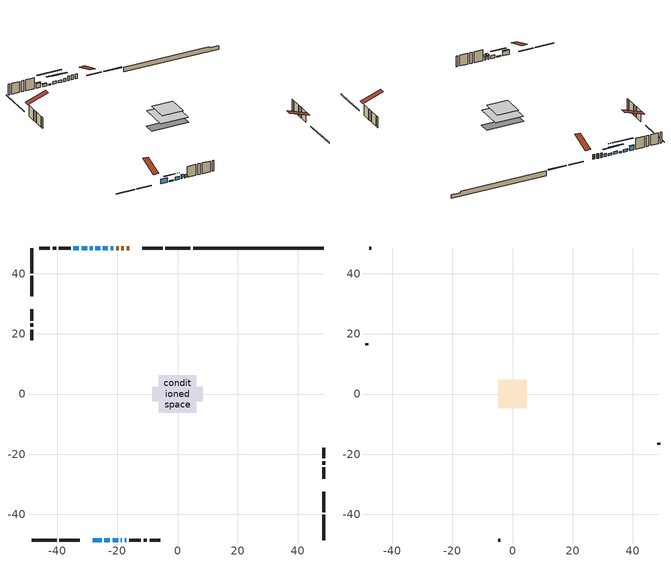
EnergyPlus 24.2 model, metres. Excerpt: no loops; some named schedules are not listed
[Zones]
conditioned space
 floor adiabatic (AdiabaticFloorConstruction): -6.3,-6.3 -6.3,6.3 6.3,6.3 6.3,-6.3 z2.74
 floor foundation (Slab1 construction): -8.44,-2.38 -8.44,2.38 8.44,2.38 8.44,-2.38 z-1.93
 wall outside (RimJoist1 construction): 4.3,48.51 -4.04,48.51 / -48.51,-48.51 -40.17,-48.51 / -48.51,48.51 -48.51,40.17 / 48.51,-48.51 48.51,-40.17 z0.3:0.6
 wall outside (RimJoist2 construction): -4.97,48.51 -11.68,48.51 / -39.24,-48.51 -32.53,-48.51 / -48.51,39.24 -48.51,32.53 / 48.51,-39.24 48.51,-32.53 z0.3:0.6
 wall outside (AdiabaticWallConstruction 1): -15.98,48.51 -16.93,48.51 / -17.86,48.51 -18.67,48.51 / -19.6,48.51 -20.41,48.51 z0.3:2.33
 wall outside (AdiabaticWallConstruction): -21.34,48.51 -22.26,48.51 / -25.69,48.51 -27.27,48.51 / -21.54,-48.51 -19.71,-48.51 / -17.55,-48.51 -16.99,-48.51 z0.3:1.52; -23.18,48.51 -24.76,48.51 z0.3:1.27; -28.23,-48.51 -25.23,-48.51 z0.3:2.18; -28.19,48.51 -29.11,48.51 / -24.3,-48.51 -22.47,-48.51 z0.3:0.76; -30.04,48.51 -31.87,48.51 z0.3:1.32; -18.79,-48.51 -18.48,-48.51 z0.3:1.88; -32.79,48.51 -34.62,48.51 z0.3:2.33
 wall outside (Wall1 construction): -35.55,48.51 -39.41,48.51 / -16.07,-48.51 -12.21,-48.51 / -48.51,28.23 -48.51,24.37 / 48.51,-28.23 48.51,-24.37 z0.3:5.18
 wall outside (Wall2 construction): -40.34,48.51 -41.48,48.51 / -11.28,-48.51 -10.14,-48.51 / -48.51,23.44 -48.51,22.3 / 48.51,-23.44 48.51,-22.3 z0.3:5.18
 wall outside (Wall3 construction): -42.41,48.51 -45.93,48.51 / -9.21,-48.51 -5.68,-48.51 / -48.51,21.37 -48.51,17.84 / 48.51,-21.37 48.51,-17.84 z0.3:5.18
 wall foundation (FoundationWall1 construction): 5.23,48.51,-1.93 5.23,48.51,0.3 44.19,48.51,0.3 44.19,48.51,-0.37 48.51,48.51,-0.37 48.51,48.51,-1.93
 window (WindowConstruction): -21.34,48.51 -22.25,48.51 z0.3:1.52
 window (WindowConstruction 4): -23.18,48.51 -24.76,48.51 z0.3:1.27
 window (WindowConstruction 5): -25.69,48.51 -27.26,48.51 z0.3:1.52
 window (WindowConstruction 6): -28.23,-48.51 -25.23,-48.51 z0.3:2.18
 window (WindowConstruction 9): -28.19,48.51 -29.11,48.51 z0.3:0.76
 window (WindowConstruction 10): -24.3,-48.51 -22.47,-48.51 z0.3:0.76
 window (WindowConstruction 1): -30.04,48.51 -31.87,48.51 z0.3:1.31
 window (WindowConstruction 2): -21.54,-48.51 -19.72,-48.51 z0.3:1.52
 window (WindowConstruction 7): -18.79,-48.51 -18.48,-48.51 z0.3:1.88
 window (WindowConstruction 8): -17.55,-48.51 -17,-48.51 z0.3:1.52
 window (WindowConstruction 3): -32.79,48.51 -34.62,48.51 z0.3:2.33
 door (Door): -15.99,48.51 -16.93,48.51 z0.3:2.33
 door (Door 1): -17.86,48.51 -18.67,48.51 z0.3:2.33
 door (Door 2): -19.6,48.51 -20.41,48.51 z0.3:2.33
 ceiling adiabatic (AdiabaticFloorConstruction): 6.3,-6.3 6.3,6.3 -6.3,6.3 -6.3,-6.3 z2.74
attic - vented
 floor to conditioned space (Floor1 construction Reversed): -4.77,-4.77 -4.77,4.77 4.77,4.77 4.77,-4.77 z5.18
 wall outside (Wall4 construction): -46.86,48.51 -47.59,48.51 / -4.75,-48.51 -4.03,-48.51 / -48.51,16.92 -48.51,16.19 / 48.51,-16.92 48.51,-16.19 z0.3:5.18
 roof outside (Roof1 construction): -15.06,48.51,5.18 -15.06,39.22,8.27 -12.61,39.22,8.27 -12.61,48.51,5.18; -29.16,-48.51,5.18 -29.16,-39.22,8.27 -31.61,-39.22,8.27 -31.61,-48.51,5.18; -48.51,29.16,5.18 -39.22,29.16,8.27 -39.22,31.61,8.27 -48.51,31.61,5.18; 48.51,-29.16,5.18 39.22,-29.16,8.27 39.22,-31.61,8.27 48.51,-31.61,5.18
shading: -27.4,48.51 -20.54,48.51 -20.54,48.93 -27.4,48.93 z3.91; -29.9,48.51 -23.05,48.51 -23.05,48.93 -29.9,48.93 z4.16; -25.17,-48.51 -28.29,-48.51 -28.29,-48.98 -25.17,-48.98 z2.24; -34.19,48.51 -23.11,48.51 -23.11,48.93 -34.19,48.93 z5.84; -19.88,-48.51 -26.89,-48.51 -26.89,-48.93 -19.88,-48.93 z3.35; -31.9,48.51 -30.01,48.51 -30.01,48.93 -31.9,48.93 z1.35; -18.18,-48.51 -19.08,-48.51 -19.08,-50.19 -18.18,-50.19 z2.17; -16.7,-48.51 -17.85,-48.51 -17.85,-50.19 -16.7,-50.19 z1.82; -34.77,48.51 -32.65,48.51 -32.65,48.93 -34.77,48.93 z2.48
[Building]
Building 1: Terrain=Suburbs
[Site:Location]
Erieau AUT_ON: Latitude {deg}=42.25; Longitude {deg}=-81.9; Time Zone {hr}=-5; Elevation {m}=178; Keep Site Location Information=Yes
[Site:GroundTemperature:Shallow]
5.2292, 3.30147, 3.1471, 4.0619, 7.73432, 11.3896, 14.5586, 16.5661, 16.7366, 15.1039, 12.0157, 8.47254
[Site:WaterMainsTemperature]
Calculation Method=Schedule; Temperature Schedule=mains temperature schedule
[Material] Roughness=Rough; Thermal Absorptance=0.9
Name | Thickness {m} | Conductivity {W/m-K} | Density {kg/m3} | Specific Heat {J/kg-K} | Solar Absorptance | Visible Absorptance
asphalt or fiberglass shingles | 0.00635 | 0.162714 | 1121.4 | 1465.45 | 0.4 | 0.4
ceiling loosefill ins | 0.0846667 | 0.0480833 | 16.02 | 1046.75 | 0.7 | 0.7
ceiling stud and cavity | 0.1397 | 0.112375 | 65.682 | 1177.47 | 0.7 | 0.7
concrete 4.0 in. | 0.1016 | 1.803125 | 2242.8 | 837.4 | 0.7 | 0.7
concrete 8.0 in. | 0.2032 | 1.803125 | 2242.8 | 837.4 | 0.7 | 0.7
door material | 0.04445 | 0.0451087 | 512.64 | 1214.23 | 0.7 | 0.7
door material 1 | 0.04445 | 0.053851 | 512.64 | 1214.23 | 0.7 | 0.7
door material 2 | 0.04445 | 0.20624 | 512.64 | 1214.23 | 0.7 | 0.7
exterior vertical ins | 0.0212662 | 0.029427 | 32.04 | 1214.23 | 0.7 | 0.7
floor covering | 0.0127 | 0.0433444 | 54.468 | 1339.84 | 0.6 | 0.6
floor rigid ins; wall rigid ins | 0.512978 | 0.029427 | 32.04 | 1214.23 | 0.7 | 0.7
floor stud and cavity | 0.1397 | 1.75129 | 37.0049 | 1207.88 | 0.7 | 0.7
furniture material conditioned space 1 | 0.1524 | 0.115458 | 640.8 | 1214.23 | 0.6 | 0.6
gypsum board | 0.0127 | 0.160291 | 801 | 837.4 | 0.6 | 0.6
gypsum board 1 | 0.0127 | 0.160291 | 801 | 837.4 | 0.7 | 0.7
osb sheathing 0.5 in. | 0.0127 | 0.115458 | 512.64 | 1214.23 | 0.7 | 0.7
osb sheathing 0.75 in. | 0.01905 | 0.115458 | 512.64 | 1214.23 | 0.7 | 0.7
osb sheathing 2.0 in. | 0.0508 | 0.115458 | 512.64 | 1214.23 | 0.7 | 0.7
rim joist stud and cavity | 0.0508 | 0.0451784 | 125.044 | 1163.47 | 0.6 | 0.6
rim joist stud and cavity 1 | 0.0508 | 0.0300027 | 125.044 | 1163.47 | 0.6 | 0.6
wall stud and cavity | 0.1397 | 0.0941144 | 139.0536 | 1170.24 | 0.7 | 0.7
wall stud and cavity 1 | 0.1397 | 0.105224 | 139.0536 | 1170.24 | 0.7 | 0.7
wall stud and cavity 2 | 0.1397 | 0.0832512 | 139.0536 | 1170.24 | 0.7 | 0.7
wall stud and cavity 3 | 0.0889 | 6.9971 | 50.32683 | 1063.81 | 0.6 | 0.6
wall stud and cavity 4 | 0.0889 | 0.380278 | 52.3479 | 1209.89 | 0.7 | 0.7
wall stud and cavity 5 | 0.0889 | 0.391764 | 83.0341 | 1211.67 | 0.7 | 0.7
wood siding | 0.0254 | 0.102417 | 544.68 | 1172.36 | 0.4 | 0.4
wood siding 1 | 0.00254 | 0.102417 | 544.68 | 1172.36 | 0.4 | 0.4
wood siding 2; wood siding 3; wood siding 4 | 0.0254 | 0.102417 | 544.68 | 1172.36 | 0.7 | 0.7
[WindowMaterial:SimpleGlazingSystem]
Name | U-Factor {W/m2-K} | Solar Heat Gain Coefficient
WindowMaterial | 2.18546 | 0.43
WindowMaterial 1 | 2.01569 | 0.55
WindowMaterial 2 | 2.080987 | 0.51
WindowMaterial 3 | 2.04238 | 0.55
WindowMaterial 4 | 2.03897 | 0.53
WindowMaterial 5 | 2.01342 | 0.55
WindowMaterial 6 | 1.83059 | 0.66
WindowMaterial 7 | 2.23089 | 0.33
WindowMaterial 8 | 1.96118 | 0.57
WindowMaterial 9 | 2.23884 | 0.39
[Construction]
AdiabaticFloorConstruction: floor stud and cavity, floor rigid ins, osb sheathing 0.75 in., floor covering
AdiabaticWallConstruction: wood siding 3, wall rigid ins, wall stud and cavity 4, gypsum board
AdiabaticWallConstruction 1: wood siding 4, wall rigid ins, wall stud and cavity 4, gypsum board
Door: door material
Door 1: door material 1
Door 2: door material 2
Floor1 construction Reversed: gypsum board, ceiling stud and cavity, ceiling loosefill ins
FoundationWall1 construction: concrete 8.0 in., gypsum board 1
furniture construction conditioned space 1: furniture material conditioned space 1
PartitionWallConstruction: gypsum board, wall stud and cavity 5, gypsum board
RimJoist1 construction: wood siding 2, osb sheathing 2.0 in., rim joist stud and cavity
RimJoist2 construction: wood siding 2, osb sheathing 2.0 in., rim joist stud and cavity 1
Roof1 construction: asphalt or fiberglass shingles
Slab1 construction: concrete 4.0 in.
Wall1 construction: wood siding, osb sheathing 0.5 in., wall stud and cavity, gypsum board
Wall2 construction: wood siding, osb sheathing 0.5 in., wall stud and cavity 1, gypsum board
Wall3 construction: wood siding, osb sheathing 0.5 in., wall stud and cavity 2, gypsum board
Wall4 construction: wood siding 1, wall stud and cavity 3
WindowConstruction: WindowMaterial
WindowConstruction 1: WindowMaterial 1
WindowConstruction 10; WindowConstruction 9: WindowMaterial 9
WindowConstruction 2: WindowMaterial 2
WindowConstruction 3: WindowMaterial 3
WindowConstruction 4: WindowMaterial 4
WindowConstruction 5: WindowMaterial 5
WindowConstruction 6: WindowMaterial 6
WindowConstruction 7: WindowMaterial 7
WindowConstruction 8: WindowMaterial 8
[Zone] Multiplier=1; Part of Total Floor Area=Yes
Name | Volume {m3}
attic - vented | 45.7898
conditioned space | 596.9
[Space]
Name | Zone | Volume {m3}
attic - vented 1 | attic - vented | 45.7898
conditioned space 1 | conditioned space | 596.9
[ZoneInfiltration:EffectiveLeakageArea]
infil attic - vented 1: Zone or Space=attic - vented 1; Schedule=Always On Discrete; Effective Air Leakage Area {cm2}=4370.4; Stack Coefficient=0.000554552; Wind Coefficient=1.59108e-05
[ZoneMixing]
whole house fan mix: Zone or Space=attic - vented; Schedule=Always On Continuous; Design Flow Rate Calculation Method=Flow/Zone; Design Flow Rate {m3/s}=0; Source Zone or Space=conditioned space
[SurfaceProperty:ExposedFoundationPerimeter]
Slab1: Exposed Perimeter Calculation Method=TotalExposedPerimeter; Total Exposed Perimeter {m}=43.283
[InternalMass] Zone or ZoneList=conditioned space; Space or SpaceList=conditioned space 1
Name | Construction | Surface Area {m2}
furniture mass conditioned space 1 | furniture construction conditioned space 1 | 95.64
partition wall mass | PartitionWallConstruction | 239.1
[Lights]
interior lighting: Zone or ZoneList or Space or SpaceList=conditioned space 1; Schedule=interior lighting schedule; Design Level Calculation Method=LightingLevel; Lighting Level {W}=343.2; Return Air Fraction=0; Fraction Radiant=0.6; Fraction Visible=0.2; Fraction Replaceable=1
[People]
occupants: Zone or ZoneList or Space or SpaceList=conditioned space 1; Number of People Schedule=occupants schedule; Number of People Calculation Method=People; Number of People=3; Fraction Radiant=0.314171; Sensible Heat Fraction=0.56303; Activity Level Schedule=occupants activity schedule; Carbon Dioxide Generation Rate {m3/s-W}=0; Enable ASHRAE 55 Comfort Warnings=No; Mean Radiant Temperature Calculation Type=EnclosureAveraged
[ElectricEquipment] Zone or ZoneList or Space or SpaceList=conditioned space 1; Design Level Calculation Method=EquipmentLevel
Name | Schedule | Design Level {W} | Fraction Latent | Fraction Radiant | Fraction Lost
clothes dryer | clothes dryer schedule | 140.772 | 0.015 | 0.081 | 0.85
clothes washer | clothes washer schedule | 32.1985 | 0.03 | 0.162 | 0.7
cooking range | cooking range schedule | 215.147 | 0.08 | 0.432 | 0.2
dishwasher | dishwasher schedule | 66.8632 | 0.3 | 0.18 | 0.4
fridge | fridge schedule | 72.9452 | 0 | 0.6 | 0
mech vent bath fan 0 | mech vent bath fan 0 schedule | 50.2 | 0 | 0 | 1
mech vent bath fan 1 | mech vent bath fan 1 schedule | 50.2 | 0 | 0 | 1
mech vent house fan | mech vent house fan schedule | 0 | 0 | 0 | 1
mech vent house fan cfis | mech vent house fan cfis schedule | 0 | 0 | 0 | 0
mech vent range fan 0 | mech vent range fan 0 schedule | 57 | 0 | 0 | 1
misc plug loads | misc plug loads schedule | 494.7 | 0.045 | 0.513 | 0.1
whole house fan | Always On Discrete | 0 | 0 | 0 | 1
[OtherEquipment] Zone or ZoneList or Space or SpaceList=conditioned space 1; Design Level Calculation Method=EquipmentLevel
Name | Fuel Type | Schedule | Design Level {W} | Fraction Latent | Fraction Radiant | Fraction Lost
clothes dryer 1 | Electricity | clothes dryer schedule | 0 | 0.015 | 0.081 | 0.85
cooking range 1 | Electricity | cooking range schedule | 0 | 0.08 | 0.432 | 0.2
general water use latent | None | general water use schedule | 62.594 | 1 | 0 | 0
general water use sensible | None | general water use schedule | -61.6891 | 0 | 0.6 | 0
mech vent house fan latent load | None | Always On Discrete | 0 | 1 | 0 | 0
mech vent house fan sensible load | None | Always On Discrete | 0 | 0 | 0 | 0
water heater energy adjustment1 | NaturalGas | Always On Discrete | 0.01 | 0 | 0 | 1
[ZoneInfiltration:DesignFlowRate] Zone or ZoneList or Space or SpaceList=conditioned space 1; Schedule=Always On Discrete; Design Flow Rate Calculation Method=Flow/Zone; Design Flow Rate {m3/s}=0
infil flow; natural vent flow; whole house fan flow
[AvailabilityManager:Scheduled]
central ac and furnace airloop Availability Manager: Schedule=Always On Discrete
[Foundation:Kiva]
Foundation Kiva 1: Initial Indoor Air Temperature {C}=18; Wall Height Above Grade {m}=0.300015; Wall Depth Below Slab {m}=0.2032; Custom Block Material Name 1=exterior vertical ins; Custom Block Depth 1 {m}=2.23001; Custom Block X Position 1 {m}=0.2159; Custom Block Z Position 1 {m}=0
[Foundation:Kiva:Settings]
Soil Conductivity {W/m-K}=0.849921; Soil Density {kg/m3}=1842.3; Soil Specific Heat {J/kg-K}=418.7; Ground Solar Absorptivity=0.9; Ground Thermal Absorptivity=0.9; Ground Surface Roughness {m}=0.03; Far-Field Width {m}=40; Deep-Ground Boundary Condition=ZeroFlux; Deep-Ground Depth {m}=40; Minimum Cell Dimension {m}=0.2; Maximum Cell Growth Coefficient=3; Simulation Timestep=Timestep
[Exterior:Lights]
exterior lighting: Schedule=exterior lighting schedule; Design Level {W}=75.6
[EnergyManagementSystem:GlobalVariable]
central_ac_and_furnace_airloop_Fan_RTF
infil_program_Qfan
infil_program_Qinf
natural_vent_program_Qnv
natural_vent_program_Qwhf
[EnergyManagementSystem:Sensor]
Name | Output:Variable or Output:Meter Index Key | Output:Variable or Output:Meter
airflow_gain | infil flow | Infiltration Sensible Heat Gain Energy
airflow_gain_1 | natural vent flow | Infiltration Sensible Heat Gain Energy
airflow_gain_2 | whole house fan flow | Infiltration Sensible Heat Gain Energy
airflow_loss | infil flow | Infiltration Sensible Heat Loss Energy
airflow_loss_1 | natural vent flow | Infiltration Sensible Heat Loss Energy
airflow_loss_2 | whole house fan flow | Infiltration Sensible Heat Loss Energy
clg_load_cond |  | Cooling:EnergyTransfer:Zone:CONDITIONED SPACE
clg_sp_s; clg_sp_s_1 | cooling setpoint | Schedule Value
clothes_dryer_exhaust_0_sch_s | clothes dryer exhaust 0 schedule | Schedule Value
cool_season | cooling season schedule | Schedule Value
htg_load_cond |  | Heating:EnergyTransfer:Zone:CONDITIONED SPACE
htg_sp_s; htg_sp_s_1 | heating setpoint | Schedule Value
ig_ee_conv | clothes dryer | Electric Equipment Convective Heating Energy
ig_ee_conv_2 | cooking range | Electric Equipment Convective Heating Energy
ig_ee_conv_4 | fridge | Electric Equipment Convective Heating Energy
ig_ee_conv_5 | misc plug loads | Electric Equipment Convective Heating Energy
ig_ee_conv_6 | whole house fan | Electric Equipment Convective Heating Energy
ig_ee_rad | clothes dryer | Electric Equipment Radiant Heating Energy
ig_ee_rad_2 | cooking range | Electric Equipment Radiant Heating Energy
ig_ee_rad_4 | fridge | Electric Equipment Radiant Heating Energy
ig_ee_rad_5 | misc plug loads | Electric Equipment Radiant Heating Energy
ig_ee_rad_6 | whole house fan | Electric Equipment Radiant Heating Energy
ig_lgt_conv | interior lighting | Lights Convective Heating Energy
ig_lgt_rad | interior lighting | Lights Radiant Heating Energy
ig_lgt_vis | interior lighting | Lights Visible Radiation Heating Energy
ig_oe_conv | clothes dryer 1 | Other Equipment Convective Heating Energy
ig_oe_conv_1 | cooking range 1 | Other Equipment Convective Heating Energy
ig_oe_conv_2 | general water use latent | Other Equipment Convective Heating Energy
ig_oe_conv_3 | general water use sensible | Other Equipment Convective Heating Energy
ig_oe_conv_4 | water heater energy adjustment1 | Other Equipment Convective Heating Energy
ig_oe_rad | clothes dryer 1 | Other Equipment Radiant Heating Energy
ig_oe_rad_1 | cooking range 1 | Other Equipment Radiant Heating Energy
ig_oe_rad_2 | general water use latent | Other Equipment Radiant Heating Energy
ig_oe_rad_3 | general water use sensible | Other Equipment Radiant Heating Energy
ig_oe_rad_4 | water heater energy adjustment1 | Other Equipment Radiant Heating Energy
ig_ppl_conv | occupants | People Convective Heating Energy
ig_ppl_rad | occupants | People Radiant Heating Energy
im_conv | furniture mass conditioned space 1 | Surface Inside Face Convection Heat Gain Energy
im_conv_1 | partition wall mass | Surface Inside Face Convection Heat Gain Energy
im_ig | furniture mass conditioned space 1 | Surface Inside Face Internal Gains Radiation Heat Gain Energy
im_ig_1 | partition wall mass | Surface Inside Face Internal Gains Radiation Heat Gain Energy
im_lgt | furniture mass conditioned space 1 | Surface Inside Face Lights Radiation Heat Gain Energy
im_lgt_1 | partition wall mass | Surface Inside Face Lights Radiation Heat Gain Energy
im_sol | furniture mass conditioned space 1 | Surface Inside Face Solar Radiation Heat Gain Energy
im_sol_1 | partition wall mass | Surface Inside Face Solar Radiation Heat Gain Energy
im_surf | furniture mass conditioned space 1 | Surface Inside Face Net Surface Thermal Radiation Heat Gain Energy
im_surf_1 | partition wall mass | Surface Inside Face Net Surface Thermal Radiation Heat Gain Energy
mech_vent_bath_fan_0_sch_s | mech vent bath fan 0 schedule | Schedule Value
mech_vent_bath_fan_1_sch_s | mech vent bath fan 1 schedule | Schedule Value
mech_vent_range_fan_0_sch_s | mech vent range fan 0 schedule | Schedule Value
mv_conv | mech vent bath fan 0 | Electric Equipment Convective Heating Energy
mv_conv_1 | mech vent bath fan 1 | Electric Equipment Convective Heating Energy
mv_conv_2 | mech vent house fan | Electric Equipment Convective Heating Energy
mv_conv_3 | mech vent house fan cfis | Electric Equipment Convective Heating Energy
mv_conv_4 | mech vent range fan 0 | Electric Equipment Convective Heating Energy
mv_conv_5 | mech vent house fan latent load | Other Equipment Convective Heating Energy
mv_conv_6 | mech vent house fan sensible load | Other Equipment Convective Heating Energy
mv_rad | mech vent bath fan 0 | Electric Equipment Radiant Heating Energy
mv_rad_1 | mech vent bath fan 1 | Electric Equipment Radiant Heating Energy
mv_rad_2 | mech vent house fan | Electric Equipment Radiant Heating Energy
mv_rad_3 | mech vent house fan cfis | Electric Equipment Radiant Heating Energy
mv_rad_4 | mech vent range fan 0 | Electric Equipment Radiant Heating Energy
mv_rad_5 | mech vent house fan latent load | Other Equipment Radiant Heating Energy
mv_rad_6 | mech vent house fan sensible load | Other Equipment Radiant Heating Energy
natural_vent_s | natural vent schedule | Schedule Value
out_pb_s |  | Site Outdoor Air Barometric Pressure
out_wt_s |  | Site Outdoor Air Humidity Ratio
site_vw_s |  | Site Wind Speed
ss_back_out | Window1 | Surface Window Shortwave from Zone Back Out Window Heat Transfer Rate
ss_back_out_1 | Window10 | Surface Window Shortwave from Zone Back Out Window Heat Transfer Rate
ss_back_out_10 | Window9 | Surface Window Shortwave from Zone Back Out Window Heat Transfer Rate
ss_back_out_2 | Window11 | Surface Window Shortwave from Zone Back Out Window Heat Transfer Rate
ss_back_out_3 | Window12 | Surface Window Shortwave from Zone Back Out Window Heat Transfer Rate
ss_back_out_4 | Window13 | Surface Window Shortwave from Zone Back Out Window Heat Transfer Rate
ss_back_out_5 | Window14 | Surface Window Shortwave from Zone Back Out Window Heat Transfer Rate
ss_back_out_6 | Window3 | Surface Window Shortwave from Zone Back Out Window Heat Transfer Rate
ss_back_out_7 | Window4 | Surface Window Shortwave from Zone Back Out Window Heat Transfer Rate
ss_back_out_8 | Window6 | Surface Window Shortwave from Zone Back Out Window Heat Transfer Rate
ss_back_out_9 | Window8 | Surface Window Shortwave from Zone Back Out Window Heat Transfer Rate
ss_conv | Door1 | Surface Inside Face Convection Heat Gain Energy
ss_conv_1 | Door2 | Surface Inside Face Convection Heat Gain Energy
ss_conv_10 | Window4 | Surface Inside Face Convection Heat Gain Energy
ss_conv_11 | Window6 | Surface Inside Face Convection Heat Gain Energy
ss_conv_12 | Window8 | Surface Inside Face Convection Heat Gain Energy
ss_conv_13 | Window9 | Surface Inside Face Convection Heat Gain Energy
ss_conv_2 | Door3 | Surface Inside Face Convection Heat Gain Energy
ss_conv_3 | Window1 | Surface Inside Face Convection Heat Gain Energy
ss_conv_4 | Window10 | Surface Inside Face Convection Heat Gain Energy
ss_conv_5 | Window11 | Surface Inside Face Convection Heat Gain Energy
ss_conv_6 | Window12 | Surface Inside Face Convection Heat Gain Energy
ss_conv_7 | Window13 | Surface Inside Face Convection Heat Gain Energy
ss_conv_8 | Window14 | Surface Inside Face Convection Heat Gain Energy
ss_conv_9 | Window3 | Surface Inside Face Convection Heat Gain Energy
ss_ig | Door1 | Surface Inside Face Internal Gains Radiation Heat Gain Energy
ss_ig_1 | Door2 | Surface Inside Face Internal Gains Radiation Heat Gain Energy
ss_ig_10 | Window4 | Surface Inside Face Internal Gains Radiation Heat Gain Energy
ss_ig_11 | Window6 | Surface Inside Face Internal Gains Radiation Heat Gain Energy
ss_ig_12 | Window8 | Surface Inside Face Internal Gains Radiation Heat Gain Energy
ss_ig_13 | Window9 | Surface Inside Face Internal Gains Radiation Heat Gain Energy
ss_ig_2 | Door3 | Surface Inside Face Internal Gains Radiation Heat Gain Energy
ss_ig_3 | Window1 | Surface Inside Face Internal Gains Radiation Heat Gain Energy
ss_ig_4 | Window10 | Surface Inside Face Internal Gains Radiation Heat Gain Energy
ss_ig_5 | Window11 | Surface Inside Face Internal Gains Radiation Heat Gain Energy
ss_ig_6 | Window12 | Surface Inside Face Internal Gains Radiation Heat Gain Energy
ss_ig_7 | Window13 | Surface Inside Face Internal Gains Radiation Heat Gain Energy
ss_ig_8 | Window14 | Surface Inside Face Internal Gains Radiation Heat Gain Energy
ss_ig_9 | Window3 | Surface Inside Face Internal Gains Radiation Heat Gain Energy
ss_lgt | Door1 | Surface Inside Face Lights Radiation Heat Gain Energy
ss_lgt_1 | Door2 | Surface Inside Face Lights Radiation Heat Gain Energy
ss_lgt_2 | Door3 | Surface Inside Face Lights Radiation Heat Gain Energy
ss_sol | Door1 | Surface Inside Face Solar Radiation Heat Gain Energy
ss_sol_1 | Door2 | Surface Inside Face Solar Radiation Heat Gain Energy
ss_sol_2 | Door3 | Surface Inside Face Solar Radiation Heat Gain Energy
ss_surf | Door1 | Surface Inside Face Net Surface Thermal Radiation Heat Gain Energy
ss_surf_1 | Door2 | Surface Inside Face Net Surface Thermal Radiation Heat Gain Energy
ss_surf_10 | Window4 | Surface Inside Face Net Surface Thermal Radiation Heat Gain Energy
ss_surf_11 | Window6 | Surface Inside Face Net Surface Thermal Radiation Heat Gain Energy
ss_surf_12 | Window8 | Surface Inside Face Net Surface Thermal Radiation Heat Gain Energy
ss_surf_13 | Window9 | Surface Inside Face Net Surface Thermal Radiation Heat Gain Energy
ss_surf_2 | Door3 | Surface Inside Face Net Surface Thermal Radiation Heat Gain Energy
ss_surf_3 | Window1 | Surface Inside Face Net Surface Thermal Radiation Heat Gain Energy
ss_surf_4 | Window10 | Surface Inside Face Net Surface Thermal Radiation Heat Gain Energy
ss_surf_5 | Window11 | Surface Inside Face Net Surface Thermal Radiation Heat Gain Energy
ss_surf_6 | Window12 | Surface Inside Face Net Surface Thermal Radiation Heat Gain Energy
ss_surf_7 | Window13 | Surface Inside Face Net Surface Thermal Radiation Heat Gain Energy
ss_surf_8 | Window14 | Surface Inside Face Net Surface Thermal Radiation Heat Gain Energy
ss_surf_9 | Window3 | Surface Inside Face Net Surface Thermal Radiation Heat Gain Energy
ss_trans_in | Window1 | Surface Window Transmitted Solar Radiation Rate
ss_trans_in_1 | Window10 | Surface Window Transmitted Solar Radiation Rate
ss_trans_in_10 | Window9 | Surface Window Transmitted Solar Radiation Rate
ss_trans_in_2 | Window11 | Surface Window Transmitted Solar Radiation Rate
ss_trans_in_3 | Window12 | Surface Window Transmitted Solar Radiation Rate
ss_trans_in_4 | Window13 | Surface Window Transmitted Solar Radiation Rate
ss_trans_in_5 | Window14 | Surface Window Transmitted Solar Radiation Rate
ss_trans_in_6 | Window3 | Surface Window Transmitted Solar Radiation Rate
ss_trans_in_7 | Window4 | Surface Window Transmitted Solar Radiation Rate
ss_trans_in_8 | Window6 | Surface Window Transmitted Solar Radiation Rate
ss_trans_in_9 | Window8 | Surface Window Transmitted Solar Radiation Rate
ss_trans_out | Window1 | Surface Inside Face Initial Transmitted Diffuse Transmitted Out Window Solar Radiation Rate
ss_trans_out_1 | Window10 | Surface Inside Face Initial Transmitted Diffuse Transmitted Out Window Solar Radiation Rate
ss_trans_out_10 | Window9 | Surface Inside Face Initial Transmitted Diffuse Transmitted Out Window Solar Radiation Rate
ss_trans_out_2 | Window11 | Surface Inside Face Initial Transmitted Diffuse Transmitted Out Window Solar Radiation Rate
ss_trans_out_3 | Window12 | Surface Inside Face Initial Transmitted Diffuse Transmitted Out Window Solar Radiation Rate
